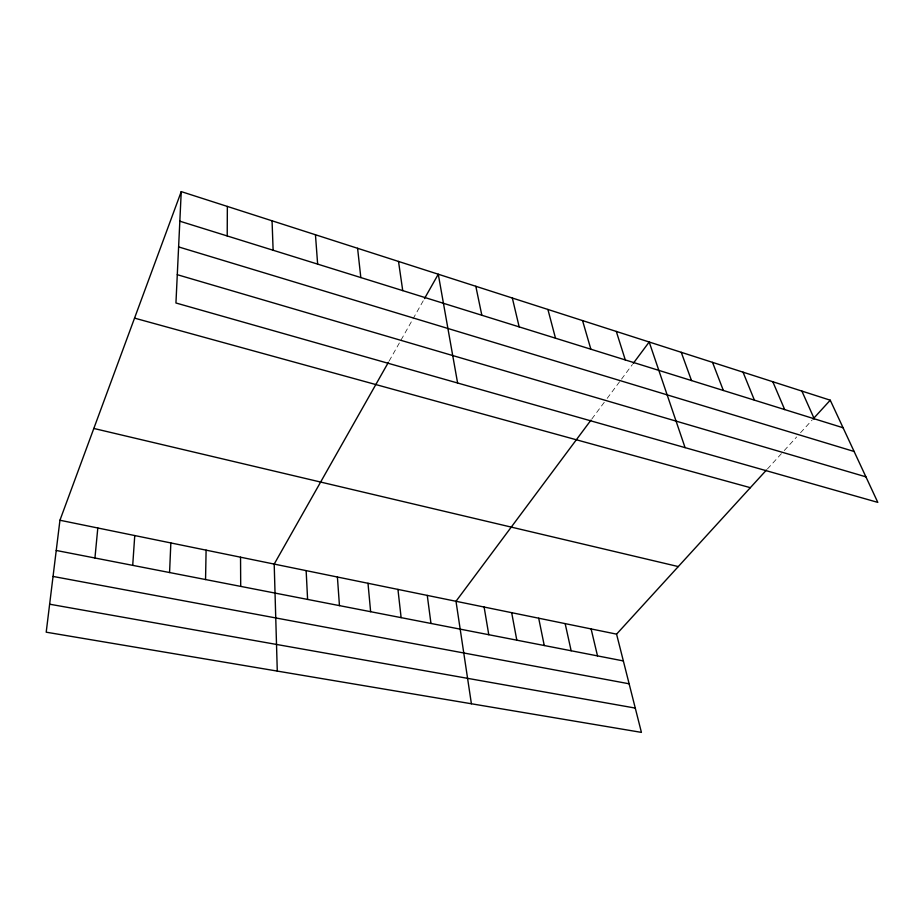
<?xml version="1.0" encoding="UTF-8"?>
<svg xmlns="http://www.w3.org/2000/svg" width="924" height="924" viewBox="0 0 924 924"><rect width="100%" height="100%" fill="white"/><g stroke="black" fill="none" stroke-linecap="round" stroke-linejoin="round"><path stroke-width="0.69" stroke-dasharray="4.62 3.46" d="M389.131 361.041L424.486 298.591M591.857 418.953L606.329 399.514M607.184 398.371L620.697 380.238M621.54 379.106L632.466 364.437M767.428 468.976L783.344 451.559M784.268 450.531L796.673 436.948M800.542 432.721L812.104 420.062"/><path stroke-width="1.39" d="M227.212 235.955L227.35 206.433M205.555 579.544L206.098 550.15M169.566 572.534L170.848 542.942M181.243 191.615L175.941 302.991L877.8 502.379L830.249 400.196L181.243 191.615L59.944 520.247L46.2 632.189L641.418 732.386L616.574 634.141L766.481 470.016M132.71 565.349L134.754 535.562M94.941 558.004L97.805 527.997M388.427 362.277L274.197 564.09L277.281 671.09M424.486 298.591L438.276 274.22L457.599 383.01M590.99 420.108L455.994 601.281L471.402 703.765M633.31 363.317L649.191 342.007L685.077 447.632M813.062 419.011L830.249 400.196M49.63 604.204L635.273 708.084M53.049 576.437L629.129 683.795M56.237 550.461L623.342 660.926M59.944 520.247L616.574 634.141M93.832 428.459L678.285 566.574M134.546 318.122L750.346 487.676M177.293 274.694L865.915 476.842M178.609 246.916L854.123 451.489M179.833 221.194L843.081 427.766M801.87 391.071L814.252 418.791M772.811 381.728L784.695 409.586M743.035 372.164L754.411 400.15M712.531 362.358L723.353 390.482M681.254 352.31L691.51 380.561M616.296 331.427L625.294 359.933M582.547 320.582L590.863 349.214M547.909 309.459L555.497 338.207M591.117 628.932L597.505 655.89M512.335 298.025L519.173 326.888M565.165 623.619L571.148 650.762M475.814 286.29L481.831 315.257M538.692 618.202L544.259 645.518M511.677 612.681L516.805 640.17M484.118 607.045L488.784 634.719M398.51 261.446L402.737 290.621M427.269 595.414L430.965 623.446M397.944 589.408L401.12 617.636M357.588 248.29L360.822 277.57M367.995 583.287L370.628 611.7M315.454 234.754L317.637 264.114M337.41 577.026L339.454 605.624M306.144 570.628L307.6 599.422M272.06 220.801L273.123 250.254M240.54 557.207L240.702 586.394"/></g></svg>
